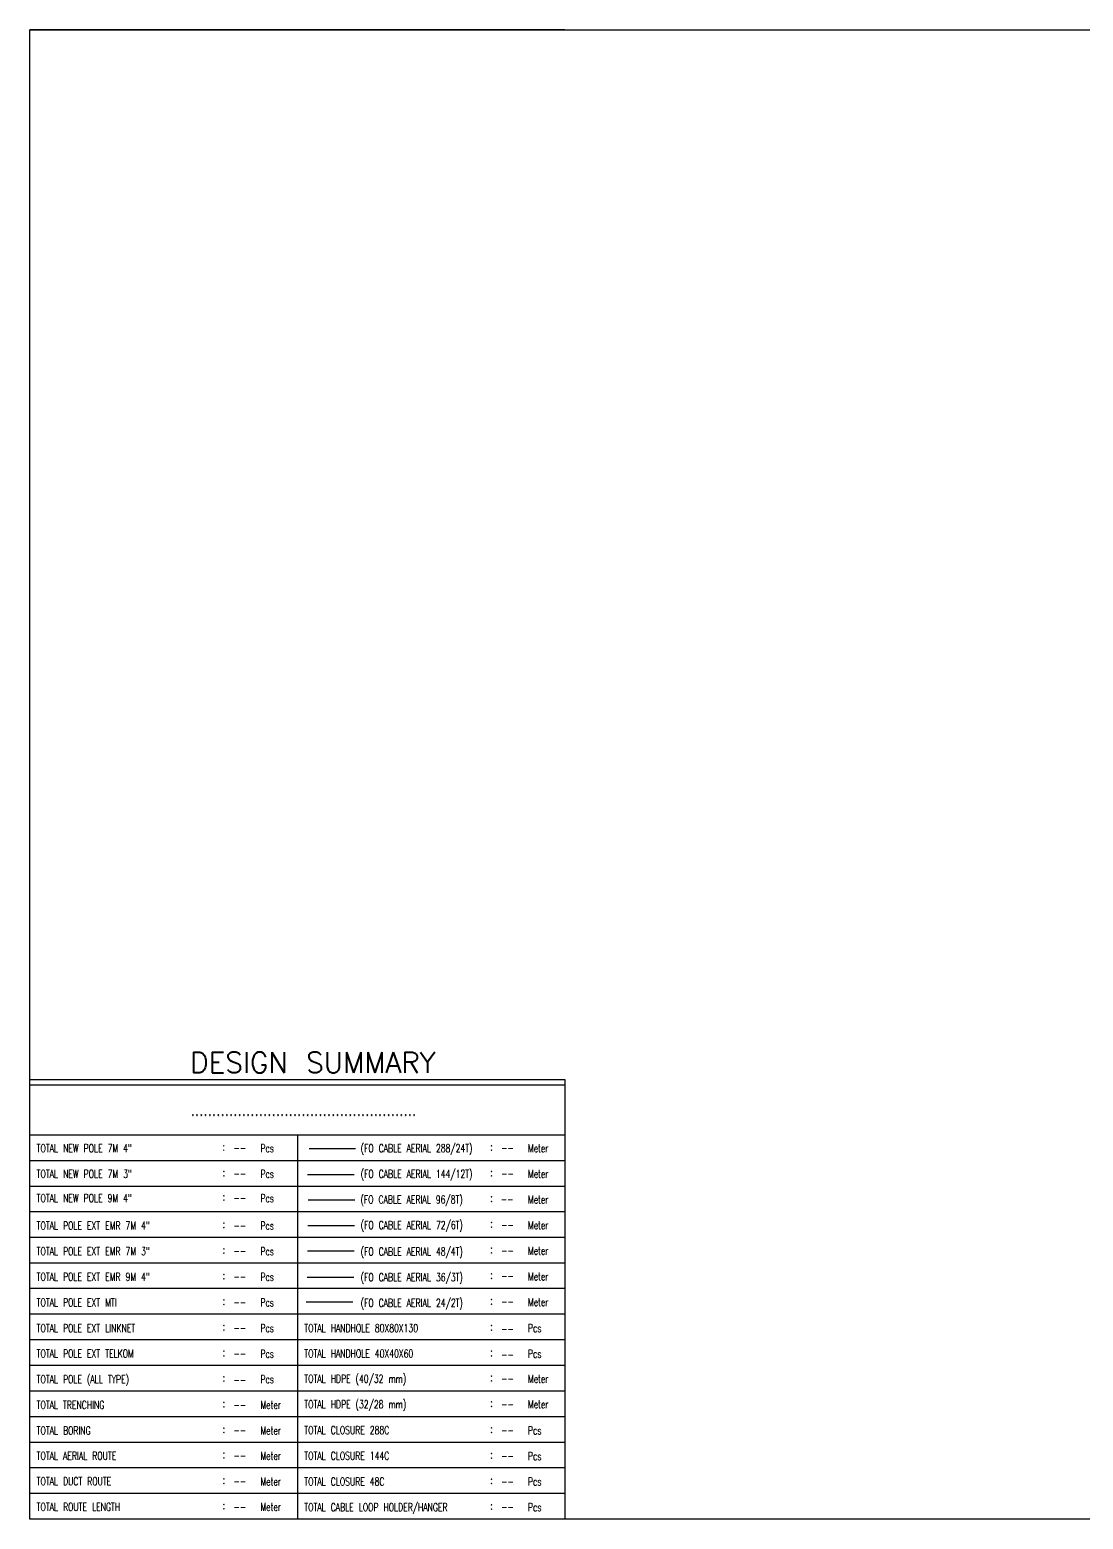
# Model space of a CAD drawing. Extents: x 2091.8 to 2122.7, y 1552.4 to 1562.7.
# Drawn here: x 2091.8 to 2099.03, y 1552.43 to 1562.65 of the extents above; entities that cross this region are included whole.
import ezdxf
from ezdxf.enums import TextEntityAlignment as Align

# ---------------------------------------------------------------- set-up
doc = ezdxf.new("R2010")
doc.units = 0
doc.layers.get('0').update_dxf_attribs({"linetype": 'CONTINUOUS'})
for name, color, linetype in [('DESIGN_SUMMARY', 7, 'CONTINUOUS'), ('FO_144_CORE', 62, 'CONTINUOUS'), ('FO_24_CORE', 3, 'CONTINUOUS'), ('FO_288_CORE', 30, 'CONTINUOUS'), ('FO_36_CORE', 232, 'CONTINUOUS'), ('FO_48_CORE', 6, 'CONTINUOUS'), ('FO_72_CORE', 34, 'CONTINUOUS'), ('FO_96_CORE', 1, 'CONTINUOUS'), ('TITLE_BLOCK', 7, 'CONTINUOUS')]:
    doc.layers.add(name, color=color, linetype=linetype)
doc.styles.get("Standard").update_dxf_attribs({"font": 'txt.shx'})
doc.styles.add('TITLE_BLOCK_V21_-_DEFAULT0', font='txt.shx')

msp = doc.modelspace()

# ---------------------------------------------------------------- linework, layer by layer
for points in [[(2091.802, 1562.651), (2106.253, 1562.651), (2106.253, 1552.432)], [(2095.472, 1555.448), (2095.472, 1552.432)]]:
    msp.add_lwpolyline(points)
at = {"layer": 'DESIGN_SUMMARY', "color": 7}
for p, q in [((2095.472, 1562.651), (2091.802, 1562.651)), ((2091.802, 1555.448), (2095.472, 1555.448)), ((2095.472, 1555.411), (2091.802, 1555.411)), ((2095.472, 1555.068), (2091.802, 1555.068)), ((2093.637, 1555.068), (2093.637, 1552.432)), ((2095.472, 1554.892), (2091.802, 1554.892)), ((2095.472, 1554.716), (2091.802, 1554.716)), ((2095.472, 1554.541), (2091.802, 1554.541)), ((2095.472, 1554.365), (2091.802, 1554.365)), ((2095.472, 1554.189), (2091.802, 1554.189)), ((2095.472, 1554.014), (2091.802, 1554.014)), ((2095.472, 1553.838), (2091.802, 1553.838)), ((2095.472, 1553.662), (2091.802, 1553.662)), ((2095.472, 1553.486), (2091.802, 1553.486)), ((2095.472, 1553.311), (2091.802, 1553.311)), ((2095.472, 1553.135), (2091.802, 1553.135)), ((2095.472, 1552.959), (2091.802, 1552.959)), ((2095.472, 1552.784), (2091.802, 1552.784)), ((2095.472, 1552.608), (2091.802, 1552.608))]:
    msp.add_line(p, q, dxfattribs=at)
msp.add_lwpolyline([(2091.802, 1559.515), (2091.802, 1562.651)], dxfattribs=at)
at = {"layer": 'FO_144_CORE'}
msp.add_line((2093.707, 1554.798), (2094.027, 1554.798), dxfattribs=at)
at = {"layer": 'FO_24_CORE'}
msp.add_line((2093.698, 1553.924), (2094.018, 1553.924), dxfattribs=at)
at = {"layer": 'FO_288_CORE'}
msp.add_line((2093.717, 1554.975), (2094.037, 1554.975), dxfattribs=at)
at = {"layer": 'FO_36_CORE'}
msp.add_line((2093.704, 1554.094), (2094.024, 1554.094), dxfattribs=at)
at = {"layer": 'FO_48_CORE'}
msp.add_line((2093.706, 1554.273), (2094.026, 1554.273), dxfattribs=at)
at = {"layer": 'FO_72_CORE'}
msp.add_line((2093.708, 1554.447), (2094.028, 1554.447), dxfattribs=at)
at = {"layer": 'FO_96_CORE'}
msp.add_line((2093.712, 1554.623), (2094.032, 1554.623), dxfattribs=at)
at = {"layer": 'TITLE_BLOCK'}
msp.add_lwpolyline([(2106.253, 1552.432), (2091.802, 1552.432), (2091.802, 1562.651), (2106.253, 1562.651)], close=True, dxfattribs=at)

# ---------------------------------------------------------------- texts
at = {"layer": 'DESIGN_SUMMARY', "color": 7}
msp.add_text('DESIGN SUMMARY', height=0.14094, rotation=0.0009, dxfattribs=at).set_placement((2092.901, 1555.636), align=Align.TOP_LEFT)
at = {"layer": 'DESIGN_SUMMARY', "style": 'TITLE_BLOCK_V21_-_DEFAULT0', "width": 0.6435}
msp.add_text('.....................................................', height=0.10587, dxfattribs=at).set_placement((2093.679, 1555.199), align=Align.CENTER)
at = {"layer": 'DESIGN_SUMMARY', "color": 7, "linetype": 'CONTINUOUS', "style": 'TITLE_BLOCK_V21_-_DEFAULT0', "width": 0.7}
for s, height, p in [('TOTAL NEW POLE 7M 4"', 0.05491, (2091.849, 1554.95)), (':', 0.0549, (2093.124, 1554.961)), ('Pcs', 0.0549, (2093.384, 1554.95)), ('  (FO CABLE AERIAL 288/24T)', 0.05491, (2094.003, 1554.95)), (':', 0.0549, (2094.96, 1554.961)), (':', 0.0549, (2094.96, 1554.961)), ('Meter', 0.0549, (2095.219, 1554.95)), ('--', 0.0549, (2093.199, 1554.951)), ('--', 0.0549, (2095.035, 1554.951)), ('TOTAL NEW POLE 7M 3"', 0.05491, (2091.849, 1554.774)), (':', 0.0549, (2093.125, 1554.785)), (':', 0.0549, (2093.124, 1554.785)), ('--', 0.0549, (2093.199, 1554.775)), ('Pcs', 0.0549, (2093.384, 1554.774)), ('  (FO CABLE AERIAL 144/12T)', 0.05491, (2094.003, 1554.774)), (':', 0.0549, (2094.96, 1554.785)), (':', 0.0549, (2094.96, 1554.785)), ('--', 0.0549, (2095.035, 1554.775)), ('Meter', 0.0549, (2095.219, 1554.774)), ('TOTAL NEW POLE 9M 4"', 0.05491, (2091.849, 1554.608)), (':', 0.0549, (2093.125, 1554.618)), (':', 0.0549, (2093.124, 1554.618)), ('--', 0.0549, (2093.199, 1554.609)), ('Pcs', 0.0549, (2093.384, 1554.607)), ('  (FO CABLE AERIAL 96/8T)', 0.05491, (2094.002, 1554.598)), (':', 0.0549, (2094.96, 1554.609)), (':', 0.0549, (2094.96, 1554.609)), ('--', 0.0549, (2095.034, 1554.6)), ('Meter', 0.0549, (2095.219, 1554.598)), ('  (FO CABLE AERIAL 72/6T)', 0.05491, (2094.003, 1554.423)), ('TOTAL POLE EXT EMR 7M 4"', 0.05491, (2091.849, 1554.419)), (':', 0.0549, (2093.125, 1554.43)), (':', 0.0549, (2093.124, 1554.43)), ('--', 0.0549, (2093.199, 1554.42)), ('Pcs', 0.0549, (2093.384, 1554.419)), (':', 0.0549, (2094.96, 1554.434)), (':', 0.0549, (2094.96, 1554.434)), ('--', 0.0549, (2095.035, 1554.424)), ('Meter', 0.0549, (2095.219, 1554.423)), ('TOTAL POLE EXT EMR 7M 3"', 0.05491, (2091.849, 1554.243)), (':', 0.0549, (2093.125, 1554.254)), (':', 0.0549, (2093.124, 1554.254)), ('Pcs', 0.0549, (2093.384, 1554.243)), ('  (FO CABLE AERIAL 48/4T)', 0.05491, (2094.003, 1554.241)), (':', 0.0549, (2094.96, 1554.258)), (':', 0.0549, (2094.96, 1554.258)), ('Meter', 0.0549, (2095.219, 1554.247)), ('--', 0.0549, (2093.199, 1554.245)), ('--', 0.0549, (2095.035, 1554.248)), ('TOTAL POLE EXT EMR 9M 4"', 0.05491, (2091.849, 1554.068)), (':', 0.0549, (2093.125, 1554.078)), (':', 0.0549, (2093.124, 1554.078)), ('--', 0.0549, (2093.199, 1554.069)), ('Pcs', 0.0549, (2093.384, 1554.067)), ('  (FO CABLE AERIAL 36/3T)', 0.05491, (2094.003, 1554.065)), (':', 0.0549, (2094.96, 1554.082)), (':', 0.0549, (2094.96, 1554.082)), ('--', 0.0549, (2095.035, 1554.073)), ('Meter', 0.0549, (2095.219, 1554.071)), ('TOTAL POLE EXT MTI', 0.05491, (2091.849, 1553.892)), (':', 0.0549, (2093.125, 1553.903)), (':', 0.0549, (2093.125, 1553.903)), ('--', 0.0549, (2093.199, 1553.893)), ('Pcs', 0.0549, (2093.384, 1553.892)), ('  (FO CABLE AERIAL 24/2T)', 0.05491, (2094.003, 1553.889)), (':', 0.0549, (2094.96, 1553.906)), (':', 0.0549, (2094.96, 1553.906)), ('--', 0.0549, (2095.035, 1553.897)), ('Meter', 0.0549, (2095.219, 1553.895)), ('TOTAL POLE EXT LINKNET', 0.05491, (2091.849, 1553.716)), ('Pcs', 0.0549, (2093.384, 1553.716)), ('TOTAL HANDHOLE 80X80X130', 0.05491, (2093.685, 1553.716)), ('Pcs', 0.0549, (2095.219, 1553.716)), (':', 0.0549, (2093.125, 1553.727)), (':', 0.0549, (2093.124, 1553.727)), ('--', 0.0549, (2093.199, 1553.718)), (':', 0.0549, (2094.96, 1553.727)), (':', 0.0549, (2094.96, 1553.727)), ('--', 0.0549, (2095.035, 1553.711)), ('TOTAL POLE EXT TELKOM', 0.05491, (2091.849, 1553.541)), (':', 0.0549, (2093.125, 1553.551)), (':', 0.0549, (2093.124, 1553.551)), ('--', 0.0549, (2093.199, 1553.542)), ('Pcs', 0.0549, (2093.384, 1553.54)), ('TOTAL HANDHOLE 40X40X60', 0.05491, (2093.685, 1553.541)), (':', 0.0549, (2094.96, 1553.551)), (':', 0.0549, (2094.96, 1553.551)), ('Pcs', 0.0549, (2095.219, 1553.54)), ('--', 0.0549, (2095.035, 1553.535)), ('TOTAL POLE (ALL TYPE)', 0.05491, (2091.849, 1553.365)), (':', 0.0549, (2093.125, 1553.376)), (':', 0.0549, (2093.125, 1553.376)), (':', 0.0549, (2093.125, 1553.376)), (':', 0.0549, (2093.125, 1553.376)), ('--', 0.0549, (2093.199, 1553.36)), ('Pcs', 0.0549, (2093.384, 1553.365)), ('TOTAL HDPE (40/32 mm)', 0.05491, (2093.685, 1553.369)), (':', 0.0549, (2094.96, 1553.379)), ('--', 0.0549, (2095.035, 1553.37)), ('Meter', 0.0549, (2095.219, 1553.368)), ('TOTAL HDPE (32/28 mm)', 0.05491, (2093.685, 1553.193)), ('TOTAL TRENCHING', 0.05491, (2091.849, 1553.189)), (':', 0.0549, (2093.125, 1553.2)), (':', 0.0549, (2093.125, 1553.2)), ('--', 0.0549, (2093.199, 1553.19)), ('Meter', 0.0549, (2093.384, 1553.189)), (':', 0.0549, (2094.96, 1553.204)), (':', 0.0549, (2094.96, 1553.204)), ('--', 0.0549, (2095.035, 1553.194)), ('Meter', 0.0549, (2095.219, 1553.193)), ('TOTAL BORING', 0.05491, (2091.849, 1553.013)), (':', 0.0549, (2093.125, 1553.024)), (':', 0.0549, (2093.124, 1553.024)), ('Meter', 0.0549, (2093.384, 1553.013)), ('TOTAL CLOSURE 288C', 0.05491, (2093.685, 1553.016)), (':', 0.0549, (2094.96, 1553.025)), (':', 0.0549, (2094.96, 1553.025)), ('Pcs', 0.0549, (2095.219, 1553.014)), ('--', 0.0549, (2093.199, 1553.015)), ('--', 0.0549, (2095.035, 1553.016)), ('TOTAL AERIAL ROUTE', 0.05491, (2091.849, 1552.84)), (':', 0.0549, (2093.125, 1552.851)), (':', 0.0549, (2093.125, 1552.851)), ('--', 0.0549, (2093.199, 1552.842)), ('Meter', 0.0549, (2093.384, 1552.84)), ('TOTAL CLOSURE 144C', 0.05491, (2093.685, 1552.84)), (':', 0.0549, (2094.96, 1552.849)), (':', 0.0549, (2094.96, 1552.849)), ('--', 0.0549, (2095.035, 1552.84)), ('Pcs', 0.0549, (2095.219, 1552.838)), ('TOTAL DUCT ROUTE', 0.05491, (2091.849, 1552.665)), (':', 0.0549, (2093.125, 1552.675)), (':', 0.0549, (2093.124, 1552.675)), ('--', 0.0549, (2093.199, 1552.666)), ('Meter', 0.0549, (2093.384, 1552.664)), ('TOTAL CLOSURE 48C', 0.05491, (2093.685, 1552.663)), (':', 0.0549, (2094.96, 1552.674)), (':', 0.0549, (2094.96, 1552.674)), ('--', 0.0549, (2095.035, 1552.664)), ('Pcs', 0.0549, (2095.219, 1552.663)), ('TOTAL ROUTE LENGTH', 0.05491, (2091.849, 1552.489)), ('Meter', 0.0549, (2093.384, 1552.489)), ('TOTAL CABLE LOOP HOLDER/HANGER', 0.05491, (2093.685, 1552.487)), ('Pcs', 0.0549, (2095.219, 1552.487)), (':', 0.0549, (2093.125, 1552.5)), (':', 0.0549, (2093.124, 1552.5)), ('--', 0.0549, (2093.199, 1552.49)), (':', 0.0549, (2094.96, 1552.498)), (':', 0.0549, (2094.96, 1552.498)), ('--', 0.0549, (2095.035, 1552.489))]:
    msp.add_text(s, height=height, dxfattribs=at).set_placement(p)

doc.saveas('drawing.dxf')
